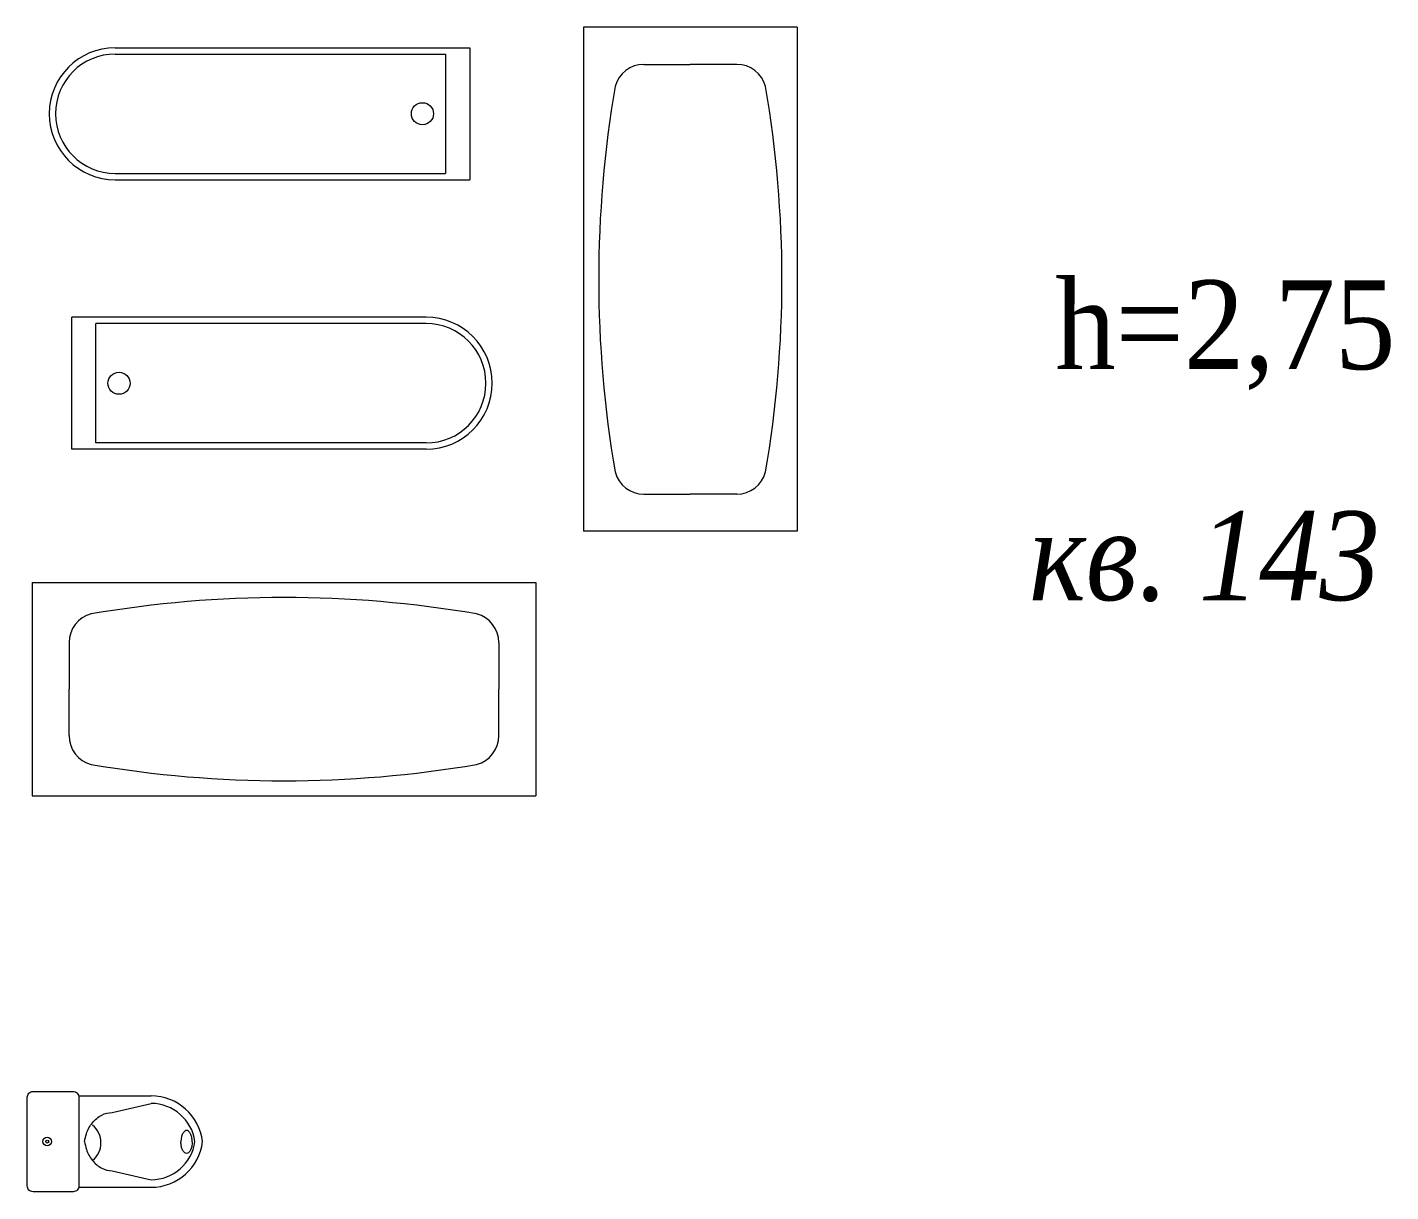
# Model space of a CAD drawing. Header units: millimetres. Extents: x -497 to 40677, y -388 to 21547.
# Drawn here: x 26985 to 31585, y 5278 to 9206 of the extents above; entities that cross this region are included whole.
import ezdxf

# ---------------------------------------------------------------- set-up
doc = ezdxf.new("R2010")
doc.units = ezdxf.units.MM
doc.layers.add('ТОНКИЕ', color=250, linetype='Continuous')
doc.styles.get("Standard").update_dxf_attribs({"font": 'times.ttf', "width": 0.9, "height": 400})

# ---------------------------------------------------------------- blocks, each defined once
blk = doc.blocks.new('ванна')
at = {"lineweight": 9}
for p, q in [((-1195.6, 222.7), (0, 222.7)), ((-1195.6, 201.4), (-81, 201.4)), ((-81, 201.4), (-81, -201.4)), ((0, 222.7), (0, -222.7)), ((-1195.6, -201.4), (-81, -201.4)), ((-1195.6, -222.7), (0, -222.7))]:
    blk.add_line(p, q, dxfattribs=at)
blk.add_circle((-159.2, 0), 37.3, dxfattribs=at)
for radius in [222.7, 201.4]:
    blk.add_arc((-1195.6, 0), radius, 90, 270, dxfattribs=at)

msp = doc.modelspace()

# ---------------------------------------------------------------- linework, layer by layer
at = {"lineweight": 9}
for p, q in [((29582.1, 9206), (28862.1, 9206)), ((28862.1, 9206), (28862.1, 7506)), ((29582.1, 9206), (29582.1, 7506)), ((29065.2, 9081), (29222.1, 9081)), ((29379, 9081), (29222.1, 9081)), ((27135.5, 7782.7), (27135.5, 8228.1)), ((28331.1, 8228.1), (27135.5, 8228.1)), ((27216.5, 7804), (27216.5, 8206.8)), ((28331.1, 8206.8), (27216.5, 8206.8)), ((28331.1, 7782.7), (27135.5, 7782.7)), ((28331.1, 7804), (27216.5, 7804)), ((29065.2, 7631), (29222.1, 7631)), ((29379, 7631), (29222.1, 7631)), ((29582.1, 7506), (28862.1, 7506)), ((27001.2, 7333.6), (27001.2, 6613.6)), ((27001.2, 7333.6), (28701.2, 7333.6)), ((28701.2, 7333.6), (28701.2, 6613.6)), ((27126.2, 7130.4), (27126.2, 6973.6)), ((28576.2, 7130.4), (28576.2, 6973.6)), ((27126.2, 6816.7), (27126.2, 6973.6)), ((28576.2, 6816.7), (28576.2, 6973.6)), ((27001.2, 6613.6), (28701.2, 6613.6)), ((27271.8, 5545.5), (27403, 5575.9))]:
    msp.add_line(p, q, dxfattribs=at)
msp.add_circle((27294.7, 8005.4), 37.3, dxfattribs=at)
for centre, radius, start, end in [((29065.2, 8981), 100, 90, 165.5225), ((29379, 8981), 100, 14.4775, 90), ((32748.4, 8356), 3835.4, 170.2429, 189.7571), ((25695.8, 8356), 3835.4, 350.2429, 9.7571), ((28331.1, 8005.4), 222.7, 270, 90), ((28331.1, 8005.4), 201.4, 270, 90), ((29065.2, 7731), 100, 194.4775, 270), ((29379, 7731), 100, 270, 345.5225), ((27851.2, 3447.3), 3835.4, 80.2429, 99.7571), ((27226.2, 7130.4), 100, 104.4775, 180), ((28476.2, 7130.4), 100, 0, 75.5225), ((27226.2, 6816.7), 100, 180, 255.5225), ((28476.2, 6816.7), 100, 284.4775, 0), ((27851.2, 10499.8), 3835.4, 260.2429, 279.7571)]:
    msp.add_arc(centre, radius, start, end, dxfattribs=at)
at = {"layer": 'ТОНКИЕ', "color": 0, "lineweight": 9, "ltscale": 100}
for p, q in [((27159.5, 5601.3), (27403, 5601.3)), ((27271.8, 5349.2), (27403, 5318.8)), ((27159.5, 5293.4), (27403, 5293.4))]:
    msp.add_line(p, q, dxfattribs=at)
msp.add_lwpolyline([(26985.2, 5297.8), (26985.2, 5596.9, -0.414214), (27004.6, 5616.4), (27140, 5616.4, -0.414214), (27159.5, 5596.9), (27159.5, 5297.8, -0.414214), (27140, 5278.3), (27004.6, 5278.3, -0.414214)], format="xyb", close=True, dxfattribs=at)
for points in [[(27178.8, 5447.4, -0.046371), (27184.9, 5473.8, -0.088923), (27205.1, 5511, -0.104957), (27236.8, 5537, -0.120011), (27271.8, 5545.5, -0.120011)], [(27541.6, 5446.2, 0.049911), (27540, 5461.9, 0.063732), (27536.1, 5473.7, 0.103622), (27529, 5482.7, 0.177768), (27522.6, 5485.1, 0.177768), (27516.3, 5482.7, 0.103622), (27509.2, 5473.7, 0.063732), (27505.2, 5461.9, 0.049911), (27503.7, 5446.2, 0.049911)], [(27178.8, 5447.4, 0.046371), (27184.9, 5420.9, 0.088923), (27205.1, 5383.7, 0.104957), (27236.8, 5357.7, 0.120011), (27271.8, 5349.2, 0.120011)], [(27541.6, 5446.2, -0.049911), (27540, 5430.4, -0.063732), (27536.1, 5418.7, -0.103622), (27529, 5409.7, -0.177768), (27522.6, 5407.3, -0.177768), (27516.3, 5409.7, -0.103622), (27509.2, 5418.7, -0.063732), (27505.2, 5430.4, -0.049911), (27503.7, 5446.2, -0.049911)]]:
    msp.add_lwpolyline(points, format="xyb", dxfattribs=at)
for radius in [14.6, 4.86]:
    msp.add_circle((27052.6, 5447.4), radius, dxfattribs=at)
for centre, radius, start, end in [((27403, 5426.6), 174.7, 6.8363, 90), ((27403, 5426.6), 149.4, 8.0034, 90), ((27159.5, 5444.4), 74.1, 359.0959, 51.9898), ((27159.5, 5442.1), 74.1, 308.0102, 0.9041), ((27403, 5468.2), 149.4, 270, 351.9966), ((27403, 5468.2), 174.7, 270, 353.1637)]:
    msp.add_arc(centre, radius, start, end, dxfattribs=at)

# ---------------------------------------------------------------- block references
msp.add_blockref('ванна', (28477.7, 8914.4))

# ---------------------------------------------------------------- texts
at = {"color": 1, "insert": (30453.3, 8352.9), "char_height": 300, "attachment_point": 1}
msp.add_mtext_dynamic_manual_height_columns('h=2,75', width=1256.698, gutter_width=12.5, heights=[0], dxfattribs=at)
at = {"color": 0, "insert": (31548.7, 7573.6), "char_height": 300, "attachment_point": 3, "line_spacing_factor": 1.2}
msp.add_mtext_dynamic_manual_height_columns('  {\\fTimes New Roman|b0|i1|c204|p18;кв. 143}', width=1765.36, gutter_width=12.5, heights=[0], dxfattribs=at)

doc.saveas('drawing.dxf')
